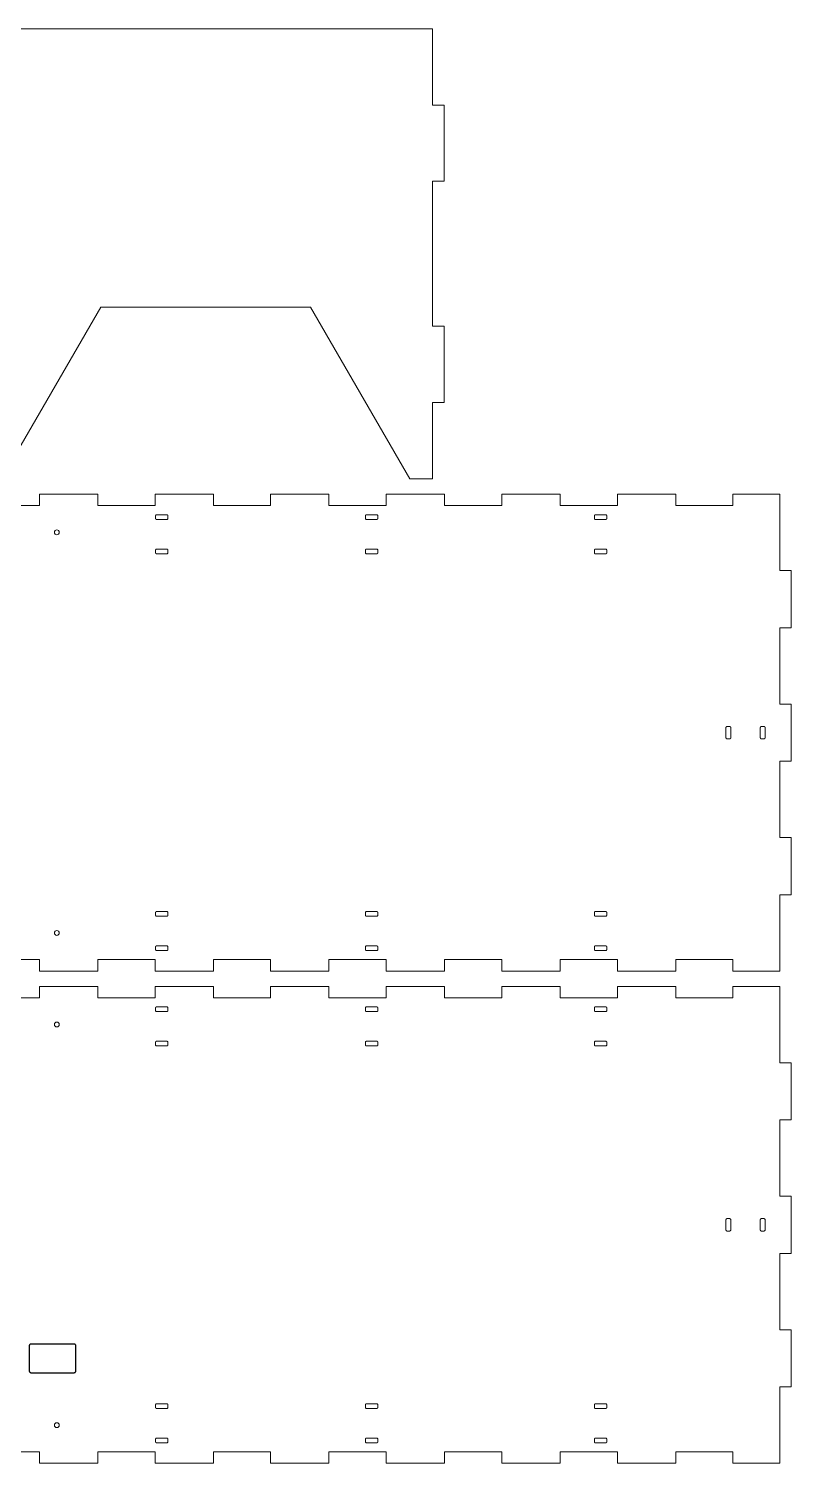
# Model space of a CAD drawing. Header units: millimetres. Extents: x 0 to 3016, y 0 to 1516.
# Drawn here: x 2616 to 3016, y 0 to 752 of the extents above; entities that cross this region are included whole.
import ezdxf

# ---------------------------------------------------------------- set-up
doc = ezdxf.new("R2010")
doc.units = ezdxf.units.MM
doc.layers.add('CORTE', color=1, linetype='Continuous', lineweight=0)

msp = doc.modelspace()

# ---------------------------------------------------------------- linework, layer by layer
at = {"layer": 'CORTE'}
for points in [[(2590, 516), (2602, 516), (2654, 606), (2764, 606), (2816, 516), (2828, 516), (2828, 556), (2834, 556), (2834, 596), (2828, 596), (2828, 672), (2834, 672), (2834, 712), (2828, 712), (2828, 752), (2590, 752), (2590, 712), (2584, 712), (2584, 672), (2590, 672), (2590, 596), (2584, 596), (2584, 556), (2590, 556)], [(2689.25, 496.65), (2689.246227, 496.717179), (2689.234957, 496.783513), (2689.21633, 496.848167), (2689.190581, 496.91033), (2689.158035, 496.969219), (2689.119099, 497.024094), (2689.074264, 497.074264), (2689.024094, 497.119099), (2688.969219, 497.158035), (2688.91033, 497.190581), (2688.848167, 497.21633), (2688.783513, 497.234957), (2688.717179, 497.246227), (2688.65, 497.25), (2683.35, 497.25), (2683.282821, 497.246227), (2683.216487, 497.234957), (2683.151833, 497.21633), (2683.08967, 497.190581), (2683.030781, 497.158035), (2682.975906, 497.119099), (2682.925736, 497.074264), (2682.880901, 497.024094), (2682.841965, 496.969219), (2682.809419, 496.91033), (2682.78367, 496.848167), (2682.765043, 496.783513), (2682.753773, 496.717179), (2682.75, 496.65), (2682.75, 495.35), (2682.753773, 495.282821), (2682.765043, 495.216487), (2682.78367, 495.151833), (2682.809419, 495.08967), (2682.841965, 495.030781), (2682.880901, 494.975906), (2682.925736, 494.925736), (2682.975906, 494.880901), (2683.030781, 494.841965), (2683.08967, 494.809419), (2683.151833, 494.78367), (2683.216487, 494.765043), (2683.282821, 494.753773), (2683.35, 494.75), (2688.65, 494.75), (2688.717179, 494.753773), (2688.783513, 494.765043), (2688.848167, 494.78367), (2688.91033, 494.809419), (2688.969219, 494.841965), (2689.024094, 494.880901), (2689.074264, 494.925736), (2689.119099, 494.975906), (2689.158035, 495.030781), (2689.190581, 495.08967), (2689.21633, 495.151833), (2689.234957, 495.216487), (2689.246227, 495.282821), (2689.25, 495.35)], [(2799.25, 496.65), (2799.246227, 496.717179), (2799.234957, 496.783513), (2799.21633, 496.848167), (2799.190581, 496.91033), (2799.158035, 496.969219), (2799.119099, 497.024094), (2799.074264, 497.074264), (2799.024094, 497.119099), (2798.969219, 497.158035), (2798.91033, 497.190581), (2798.848167, 497.21633), (2798.783513, 497.234957), (2798.717179, 497.246227), (2798.65, 497.25), (2793.35, 497.25), (2793.282821, 497.246227), (2793.216487, 497.234957), (2793.151833, 497.21633), (2793.08967, 497.190581), (2793.030781, 497.158035), (2792.975906, 497.119099), (2792.925736, 497.074264), (2792.880901, 497.024094), (2792.841965, 496.969219), (2792.809419, 496.91033), (2792.78367, 496.848167), (2792.765043, 496.783513), (2792.753773, 496.717179), (2792.75, 496.65), (2792.75, 495.35), (2792.753773, 495.282821), (2792.765043, 495.216487), (2792.78367, 495.151833), (2792.809419, 495.08967), (2792.841965, 495.030781), (2792.880901, 494.975906), (2792.925736, 494.925736), (2792.975906, 494.880901), (2793.030781, 494.841965), (2793.08967, 494.809419), (2793.151833, 494.78367), (2793.216487, 494.765043), (2793.282821, 494.753773), (2793.35, 494.75), (2798.65, 494.75), (2798.717179, 494.753773), (2798.783513, 494.765043), (2798.848167, 494.78367), (2798.91033, 494.809419), (2798.969219, 494.841965), (2799.024094, 494.880901), (2799.074264, 494.925736), (2799.119099, 494.975906), (2799.158035, 495.030781), (2799.190581, 495.08967), (2799.21633, 495.151833), (2799.234957, 495.216487), (2799.246227, 495.282821), (2799.25, 495.35)], [(2919.25, 496.65), (2919.246227, 496.717179), (2919.234957, 496.783513), (2919.21633, 496.848167), (2919.190581, 496.91033), (2919.158035, 496.969219), (2919.119099, 497.024094), (2919.074264, 497.074264), (2919.024094, 497.119099), (2918.969219, 497.158035), (2918.91033, 497.190581), (2918.848167, 497.21633), (2918.783513, 497.234957), (2918.717179, 497.246227), (2918.65, 497.25), (2913.35, 497.25), (2913.282821, 497.246227), (2913.216487, 497.234957), (2913.151833, 497.21633), (2913.08967, 497.190581), (2913.030781, 497.158035), (2912.975906, 497.119099), (2912.925736, 497.074264), (2912.880901, 497.024094), (2912.841965, 496.969219), (2912.809419, 496.91033), (2912.78367, 496.848167), (2912.765043, 496.783513), (2912.753773, 496.717179), (2912.75, 496.65), (2912.75, 495.35), (2912.753773, 495.282821), (2912.765043, 495.216487), (2912.78367, 495.151833), (2912.809419, 495.08967), (2912.841965, 495.030781), (2912.880901, 494.975906), (2912.925736, 494.925736), (2912.975906, 494.880901), (2913.030781, 494.841965), (2913.08967, 494.809419), (2913.151833, 494.78367), (2913.216487, 494.765043), (2913.282821, 494.753773), (2913.35, 494.75), (2918.65, 494.75), (2918.717179, 494.753773), (2918.783513, 494.765043), (2918.848167, 494.78367), (2918.91033, 494.809419), (2918.969219, 494.841965), (2919.024094, 494.880901), (2919.074264, 494.925736), (2919.119099, 494.975906), (2919.158035, 495.030781), (2919.190581, 495.08967), (2919.21633, 495.151833), (2919.234957, 495.216487), (2919.246227, 495.282821), (2919.25, 495.35)], [(2689.25, 478.65), (2689.246227, 478.717179), (2689.234957, 478.783513), (2689.21633, 478.848167), (2689.190581, 478.91033), (2689.158035, 478.969219), (2689.119099, 479.024094), (2689.074264, 479.074264), (2689.024094, 479.119099), (2688.969219, 479.158035), (2688.91033, 479.190581), (2688.848167, 479.21633), (2688.783513, 479.234957), (2688.717179, 479.246227), (2688.65, 479.25), (2683.35, 479.25), (2683.282821, 479.246227), (2683.216487, 479.234957), (2683.151833, 479.21633), (2683.08967, 479.190581), (2683.030781, 479.158035), (2682.975906, 479.119099), (2682.925736, 479.074264), (2682.880901, 479.024094), (2682.841965, 478.969219), (2682.809419, 478.91033), (2682.78367, 478.848167), (2682.765043, 478.783513), (2682.753773, 478.717179), (2682.75, 478.65), (2682.75, 477.35), (2682.753773, 477.282821), (2682.765043, 477.216487), (2682.78367, 477.151833), (2682.809419, 477.08967), (2682.841965, 477.030781), (2682.880901, 476.975906), (2682.925736, 476.925736), (2682.975906, 476.880901), (2683.030781, 476.841965), (2683.08967, 476.809419), (2683.151833, 476.78367), (2683.216487, 476.765043), (2683.282821, 476.753773), (2683.35, 476.75), (2688.65, 476.75), (2688.717179, 476.753773), (2688.783513, 476.765043), (2688.848167, 476.78367), (2688.91033, 476.809419), (2688.969219, 476.841965), (2689.024094, 476.880901), (2689.074264, 476.925736), (2689.119099, 476.975906), (2689.158035, 477.030781), (2689.190581, 477.08967), (2689.21633, 477.151833), (2689.234957, 477.216487), (2689.246227, 477.282821), (2689.25, 477.35)], [(2799.25, 478.65), (2799.246227, 478.717179), (2799.234957, 478.783513), (2799.21633, 478.848167), (2799.190581, 478.91033), (2799.158035, 478.969219), (2799.119099, 479.024094), (2799.074264, 479.074264), (2799.024094, 479.119099), (2798.969219, 479.158035), (2798.91033, 479.190581), (2798.848167, 479.21633), (2798.783513, 479.234957), (2798.717179, 479.246227), (2798.65, 479.25), (2793.35, 479.25), (2793.282821, 479.246227), (2793.216487, 479.234957), (2793.151833, 479.21633), (2793.08967, 479.190581), (2793.030781, 479.158035), (2792.975906, 479.119099), (2792.925736, 479.074264), (2792.880901, 479.024094), (2792.841965, 478.969219), (2792.809419, 478.91033), (2792.78367, 478.848167), (2792.765043, 478.783513), (2792.753773, 478.717179), (2792.75, 478.65), (2792.75, 477.35), (2792.753773, 477.282821), (2792.765043, 477.216487), (2792.78367, 477.151833), (2792.809419, 477.08967), (2792.841965, 477.030781), (2792.880901, 476.975906), (2792.925736, 476.925736), (2792.975906, 476.880901), (2793.030781, 476.841965), (2793.08967, 476.809419), (2793.151833, 476.78367), (2793.216487, 476.765043), (2793.282821, 476.753773), (2793.35, 476.75), (2798.65, 476.75), (2798.717179, 476.753773), (2798.783513, 476.765043), (2798.848167, 476.78367), (2798.91033, 476.809419), (2798.969219, 476.841965), (2799.024094, 476.880901), (2799.074264, 476.925736), (2799.119099, 476.975906), (2799.158035, 477.030781), (2799.190581, 477.08967), (2799.21633, 477.151833), (2799.234957, 477.216487), (2799.246227, 477.282821), (2799.25, 477.35)], [(2919.25, 478.65), (2919.246227, 478.717179), (2919.234957, 478.783513), (2919.21633, 478.848167), (2919.190581, 478.91033), (2919.158035, 478.969219), (2919.119099, 479.024094), (2919.074264, 479.074264), (2919.024094, 479.119099), (2918.969219, 479.158035), (2918.91033, 479.190581), (2918.848167, 479.21633), (2918.783513, 479.234957), (2918.717179, 479.246227), (2918.65, 479.25), (2913.35, 479.25), (2913.282821, 479.246227), (2913.216487, 479.234957), (2913.151833, 479.21633), (2913.08967, 479.190581), (2913.030781, 479.158035), (2912.975906, 479.119099), (2912.925736, 479.074264), (2912.880901, 479.024094), (2912.841965, 478.969219), (2912.809419, 478.91033), (2912.78367, 478.848167), (2912.765043, 478.783513), (2912.753773, 478.717179), (2912.75, 478.65), (2912.75, 477.35), (2912.753773, 477.282821), (2912.765043, 477.216487), (2912.78367, 477.151833), (2912.809419, 477.08967), (2912.841965, 477.030781), (2912.880901, 476.975906), (2912.925736, 476.925736), (2912.975906, 476.880901), (2913.030781, 476.841965), (2913.08967, 476.809419), (2913.151833, 476.78367), (2913.216487, 476.765043), (2913.282821, 476.753773), (2913.35, 476.75), (2918.65, 476.75), (2918.717179, 476.753773), (2918.783513, 476.765043), (2918.848167, 476.78367), (2918.91033, 476.809419), (2918.969219, 476.841965), (2919.024094, 476.880901), (2919.074264, 476.925736), (2919.119099, 476.975906), (2919.158035, 477.030781), (2919.190581, 477.08967), (2919.21633, 477.151833), (2919.234957, 477.216487), (2919.246227, 477.282821), (2919.25, 477.35)], [(2984.25, 385.65), (2984.246227, 385.717179), (2984.234957, 385.783513), (2984.21633, 385.848167), (2984.190581, 385.91033), (2984.158035, 385.969219), (2984.119099, 386.024094), (2984.074264, 386.074264), (2984.024094, 386.119099), (2983.969219, 386.158035), (2983.91033, 386.190581), (2983.848167, 386.21633), (2983.783513, 386.234957), (2983.717179, 386.246227), (2983.65, 386.25), (2982.35, 386.25), (2982.282821, 386.246227), (2982.216487, 386.234957), (2982.151833, 386.21633), (2982.08967, 386.190581), (2982.030781, 386.158035), (2981.975906, 386.119099), (2981.925736, 386.074264), (2981.880901, 386.024094), (2981.841965, 385.969219), (2981.809419, 385.91033), (2981.78367, 385.848167), (2981.765043, 385.783513), (2981.753773, 385.717179), (2981.75, 385.65), (2981.75, 380.35), (2981.753773, 380.282821), (2981.765043, 380.216487), (2981.78367, 380.151833), (2981.809419, 380.08967), (2981.841965, 380.030781), (2981.880901, 379.975906), (2981.925736, 379.925736), (2981.975906, 379.880901), (2982.030781, 379.841965), (2982.08967, 379.809419), (2982.151833, 379.78367), (2982.216487, 379.765043), (2982.282821, 379.753773), (2982.35, 379.75), (2983.65, 379.75), (2983.717179, 379.753773), (2983.783513, 379.765043), (2983.848167, 379.78367), (2983.91033, 379.809419), (2983.969219, 379.841965), (2984.024094, 379.880901), (2984.074264, 379.925736), (2984.119099, 379.975906), (2984.158035, 380.030781), (2984.190581, 380.08967), (2984.21633, 380.151833), (2984.234957, 380.216487), (2984.246227, 380.282821), (2984.25, 380.35)], [(3002.25, 385.65), (3002.246227, 385.717179), (3002.234957, 385.783513), (3002.21633, 385.848167), (3002.190581, 385.91033), (3002.158035, 385.969219), (3002.119099, 386.024094), (3002.074264, 386.074264), (3002.024094, 386.119099), (3001.969219, 386.158035), (3001.91033, 386.190581), (3001.848167, 386.21633), (3001.783513, 386.234957), (3001.717179, 386.246227), (3001.65, 386.25), (3000.35, 386.25), (3000.282821, 386.246227), (3000.216487, 386.234957), (3000.151833, 386.21633), (3000.08967, 386.190581), (3000.030781, 386.158035), (2999.975906, 386.119099), (2999.925736, 386.074264), (2999.880901, 386.024094), (2999.841965, 385.969219), (2999.809419, 385.91033), (2999.78367, 385.848167), (2999.765043, 385.783513), (2999.753773, 385.717179), (2999.75, 385.65), (2999.75, 380.35), (2999.753773, 380.282821), (2999.765043, 380.216487), (2999.78367, 380.151833), (2999.809419, 380.08967), (2999.841965, 380.030781), (2999.880901, 379.975906), (2999.925736, 379.925736), (2999.975906, 379.880901), (3000.030781, 379.841965), (3000.08967, 379.809419), (3000.151833, 379.78367), (3000.216487, 379.765043), (3000.282821, 379.753773), (3000.35, 379.75), (3001.65, 379.75), (3001.717179, 379.753773), (3001.783513, 379.765043), (3001.848167, 379.78367), (3001.91033, 379.809419), (3001.969219, 379.841965), (3002.024094, 379.880901), (3002.074264, 379.925736), (3002.119099, 379.975906), (3002.158035, 380.030781), (3002.190581, 380.08967), (3002.21633, 380.151833), (3002.234957, 380.216487), (3002.246227, 380.282821), (3002.25, 380.35)], [(2689.25, 288.65), (2689.246227, 288.717179), (2689.234957, 288.783513), (2689.21633, 288.848167), (2689.190581, 288.91033), (2689.158035, 288.969219), (2689.119099, 289.024094), (2689.074264, 289.074264), (2689.024094, 289.119099), (2688.969219, 289.158035), (2688.91033, 289.190581), (2688.848167, 289.21633), (2688.783513, 289.234957), (2688.717179, 289.246227), (2688.65, 289.25), (2683.35, 289.25), (2683.282821, 289.246227), (2683.216487, 289.234957), (2683.151833, 289.21633), (2683.08967, 289.190581), (2683.030781, 289.158035), (2682.975906, 289.119099), (2682.925736, 289.074264), (2682.880901, 289.024094), (2682.841965, 288.969219), (2682.809419, 288.91033), (2682.78367, 288.848167), (2682.765043, 288.783513), (2682.753773, 288.717179), (2682.75, 288.65), (2682.75, 287.35), (2682.753773, 287.282821), (2682.765043, 287.216487), (2682.78367, 287.151833), (2682.809419, 287.08967), (2682.841965, 287.030781), (2682.880901, 286.975906), (2682.925736, 286.925736), (2682.975906, 286.880901), (2683.030781, 286.841965), (2683.08967, 286.809419), (2683.151833, 286.78367), (2683.216487, 286.765043), (2683.282821, 286.753773), (2683.35, 286.75), (2688.65, 286.75), (2688.717179, 286.753773), (2688.783513, 286.765043), (2688.848167, 286.78367), (2688.91033, 286.809419), (2688.969219, 286.841965), (2689.024094, 286.880901), (2689.074264, 286.925736), (2689.119099, 286.975906), (2689.158035, 287.030781), (2689.190581, 287.08967), (2689.21633, 287.151833), (2689.234957, 287.216487), (2689.246227, 287.282821), (2689.25, 287.35)], [(2799.25, 288.65), (2799.246227, 288.717179), (2799.234957, 288.783513), (2799.21633, 288.848167), (2799.190581, 288.91033), (2799.158035, 288.969219), (2799.119099, 289.024094), (2799.074264, 289.074264), (2799.024094, 289.119099), (2798.969219, 289.158035), (2798.91033, 289.190581), (2798.848167, 289.21633), (2798.783513, 289.234957), (2798.717179, 289.246227), (2798.65, 289.25), (2793.35, 289.25), (2793.282821, 289.246227), (2793.216487, 289.234957), (2793.151833, 289.21633), (2793.08967, 289.190581), (2793.030781, 289.158035), (2792.975906, 289.119099), (2792.925736, 289.074264), (2792.880901, 289.024094), (2792.841965, 288.969219), (2792.809419, 288.91033), (2792.78367, 288.848167), (2792.765043, 288.783513), (2792.753773, 288.717179), (2792.75, 288.65), (2792.75, 287.35), (2792.753773, 287.282821), (2792.765043, 287.216487), (2792.78367, 287.151833), (2792.809419, 287.08967), (2792.841965, 287.030781), (2792.880901, 286.975906), (2792.925736, 286.925736), (2792.975906, 286.880901), (2793.030781, 286.841965), (2793.08967, 286.809419), (2793.151833, 286.78367), (2793.216487, 286.765043), (2793.282821, 286.753773), (2793.35, 286.75), (2798.65, 286.75), (2798.717179, 286.753773), (2798.783513, 286.765043), (2798.848167, 286.78367), (2798.91033, 286.809419), (2798.969219, 286.841965), (2799.024094, 286.880901), (2799.074264, 286.925736), (2799.119099, 286.975906), (2799.158035, 287.030781), (2799.190581, 287.08967), (2799.21633, 287.151833), (2799.234957, 287.216487), (2799.246227, 287.282821), (2799.25, 287.35)], [(2919.25, 288.65), (2919.246227, 288.717179), (2919.234957, 288.783513), (2919.21633, 288.848167), (2919.190581, 288.91033), (2919.158035, 288.969219), (2919.119099, 289.024094), (2919.074264, 289.074264), (2919.024094, 289.119099), (2918.969219, 289.158035), (2918.91033, 289.190581), (2918.848167, 289.21633), (2918.783513, 289.234957), (2918.717179, 289.246227), (2918.65, 289.25), (2913.35, 289.25), (2913.282821, 289.246227), (2913.216487, 289.234957), (2913.151833, 289.21633), (2913.08967, 289.190581), (2913.030781, 289.158035), (2912.975906, 289.119099), (2912.925736, 289.074264), (2912.880901, 289.024094), (2912.841965, 288.969219), (2912.809419, 288.91033), (2912.78367, 288.848167), (2912.765043, 288.783513), (2912.753773, 288.717179), (2912.75, 288.65), (2912.75, 287.35), (2912.753773, 287.282821), (2912.765043, 287.216487), (2912.78367, 287.151833), (2912.809419, 287.08967), (2912.841965, 287.030781), (2912.880901, 286.975906), (2912.925736, 286.925736), (2912.975906, 286.880901), (2913.030781, 286.841965), (2913.08967, 286.809419), (2913.151833, 286.78367), (2913.216487, 286.765043), (2913.282821, 286.753773), (2913.35, 286.75), (2918.65, 286.75), (2918.717179, 286.753773), (2918.783513, 286.765043), (2918.848167, 286.78367), (2918.91033, 286.809419), (2918.969219, 286.841965), (2919.024094, 286.880901), (2919.074264, 286.925736), (2919.119099, 286.975906), (2919.158035, 287.030781), (2919.190581, 287.08967), (2919.21633, 287.151833), (2919.234957, 287.216487), (2919.246227, 287.282821), (2919.25, 287.35)], [(2689.25, 270.65), (2689.246227, 270.717179), (2689.234957, 270.783513), (2689.21633, 270.848167), (2689.190581, 270.91033), (2689.158035, 270.969219), (2689.119099, 271.024094), (2689.074264, 271.074264), (2689.024094, 271.119099), (2688.969219, 271.158035), (2688.91033, 271.190581), (2688.848167, 271.21633), (2688.783513, 271.234957), (2688.717179, 271.246227), (2688.65, 271.25), (2683.35, 271.25), (2683.282821, 271.246227), (2683.216487, 271.234957), (2683.151833, 271.21633), (2683.08967, 271.190581), (2683.030781, 271.158035), (2682.975906, 271.119099), (2682.925736, 271.074264), (2682.880901, 271.024094), (2682.841965, 270.969219), (2682.809419, 270.91033), (2682.78367, 270.848167), (2682.765043, 270.783513), (2682.753773, 270.717179), (2682.75, 270.65), (2682.75, 269.35), (2682.753773, 269.282821), (2682.765043, 269.216487), (2682.78367, 269.151833), (2682.809419, 269.08967), (2682.841965, 269.030781), (2682.880901, 268.975906), (2682.925736, 268.925736), (2682.975906, 268.880901), (2683.030781, 268.841965), (2683.08967, 268.809419), (2683.151833, 268.78367), (2683.216487, 268.765043), (2683.282821, 268.753773), (2683.35, 268.75), (2688.65, 268.75), (2688.717179, 268.753773), (2688.783513, 268.765043), (2688.848167, 268.78367), (2688.91033, 268.809419), (2688.969219, 268.841965), (2689.024094, 268.880901), (2689.074264, 268.925736), (2689.119099, 268.975906), (2689.158035, 269.030781), (2689.190581, 269.08967), (2689.21633, 269.151833), (2689.234957, 269.216487), (2689.246227, 269.282821), (2689.25, 269.35)], [(2799.25, 270.65), (2799.246227, 270.717179), (2799.234957, 270.783513), (2799.21633, 270.848167), (2799.190581, 270.91033), (2799.158035, 270.969219), (2799.119099, 271.024094), (2799.074264, 271.074264), (2799.024094, 271.119099), (2798.969219, 271.158035), (2798.91033, 271.190581), (2798.848167, 271.21633), (2798.783513, 271.234957), (2798.717179, 271.246227), (2798.65, 271.25), (2793.35, 271.25), (2793.282821, 271.246227), (2793.216487, 271.234957), (2793.151833, 271.21633), (2793.08967, 271.190581), (2793.030781, 271.158035), (2792.975906, 271.119099), (2792.925736, 271.074264), (2792.880901, 271.024094), (2792.841965, 270.969219), (2792.809419, 270.91033), (2792.78367, 270.848167), (2792.765043, 270.783513), (2792.753773, 270.717179), (2792.75, 270.65), (2792.75, 269.35), (2792.753773, 269.282821), (2792.765043, 269.216487), (2792.78367, 269.151833), (2792.809419, 269.08967), (2792.841965, 269.030781), (2792.880901, 268.975906), (2792.925736, 268.925736), (2792.975906, 268.880901), (2793.030781, 268.841965), (2793.08967, 268.809419), (2793.151833, 268.78367), (2793.216487, 268.765043), (2793.282821, 268.753773), (2793.35, 268.75), (2798.65, 268.75), (2798.717179, 268.753773), (2798.783513, 268.765043), (2798.848167, 268.78367), (2798.91033, 268.809419), (2798.969219, 268.841965), (2799.024094, 268.880901), (2799.074264, 268.925736), (2799.119099, 268.975906), (2799.158035, 269.030781), (2799.190581, 269.08967), (2799.21633, 269.151833), (2799.234957, 269.216487), (2799.246227, 269.282821), (2799.25, 269.35)], [(2919.25, 270.65), (2919.246227, 270.717179), (2919.234957, 270.783513), (2919.21633, 270.848167), (2919.190581, 270.91033), (2919.158035, 270.969219), (2919.119099, 271.024094), (2919.074264, 271.074264), (2919.024094, 271.119099), (2918.969219, 271.158035), (2918.91033, 271.190581), (2918.848167, 271.21633), (2918.783513, 271.234957), (2918.717179, 271.246227), (2918.65, 271.25), (2913.35, 271.25), (2913.282821, 271.246227), (2913.216487, 271.234957), (2913.151833, 271.21633), (2913.08967, 271.190581), (2913.030781, 271.158035), (2912.975906, 271.119099), (2912.925736, 271.074264), (2912.880901, 271.024094), (2912.841965, 270.969219), (2912.809419, 270.91033), (2912.78367, 270.848167), (2912.765043, 270.783513), (2912.753773, 270.717179), (2912.75, 270.65), (2912.75, 269.35), (2912.753773, 269.282821), (2912.765043, 269.216487), (2912.78367, 269.151833), (2912.809419, 269.08967), (2912.841965, 269.030781), (2912.880901, 268.975906), (2912.925736, 268.925736), (2912.975906, 268.880901), (2913.030781, 268.841965), (2913.08967, 268.809419), (2913.151833, 268.78367), (2913.216487, 268.765043), (2913.282821, 268.753773), (2913.35, 268.75), (2918.65, 268.75), (2918.717179, 268.753773), (2918.783513, 268.765043), (2918.848167, 268.78367), (2918.91033, 268.809419), (2918.969219, 268.841965), (2919.024094, 268.880901), (2919.074264, 268.925736), (2919.119099, 268.975906), (2919.158035, 269.030781), (2919.190581, 269.08967), (2919.21633, 269.151833), (2919.234957, 269.216487), (2919.246227, 269.282821), (2919.25, 269.35)], [(2689.25, 238.65), (2689.246227, 238.717179), (2689.234957, 238.783513), (2689.21633, 238.848167), (2689.190581, 238.91033), (2689.158035, 238.969219), (2689.119099, 239.024094), (2689.074264, 239.074264), (2689.024094, 239.119099), (2688.969219, 239.158035), (2688.91033, 239.190581), (2688.848167, 239.21633), (2688.783513, 239.234957), (2688.717179, 239.246227), (2688.65, 239.25), (2683.35, 239.25), (2683.282821, 239.246227), (2683.216487, 239.234957), (2683.151833, 239.21633), (2683.08967, 239.190581), (2683.030781, 239.158035), (2682.975906, 239.119099), (2682.925736, 239.074264), (2682.880901, 239.024094), (2682.841965, 238.969219), (2682.809419, 238.91033), (2682.78367, 238.848167), (2682.765043, 238.783513), (2682.753773, 238.717179), (2682.75, 238.65), (2682.75, 237.35), (2682.753773, 237.282821), (2682.765043, 237.216487), (2682.78367, 237.151833), (2682.809419, 237.08967), (2682.841965, 237.030781), (2682.880901, 236.975906), (2682.925736, 236.925736), (2682.975906, 236.880901), (2683.030781, 236.841965), (2683.08967, 236.809419), (2683.151833, 236.78367), (2683.216487, 236.765043), (2683.282821, 236.753773), (2683.35, 236.75), (2688.65, 236.75), (2688.717179, 236.753773), (2688.783513, 236.765043), (2688.848167, 236.78367), (2688.91033, 236.809419), (2688.969219, 236.841965), (2689.024094, 236.880901), (2689.074264, 236.925736), (2689.119099, 236.975906), (2689.158035, 237.030781), (2689.190581, 237.08967), (2689.21633, 237.151833), (2689.234957, 237.216487), (2689.246227, 237.282821), (2689.25, 237.35)], [(2799.25, 238.65), (2799.246227, 238.717179), (2799.234957, 238.783513), (2799.21633, 238.848167), (2799.190581, 238.91033), (2799.158035, 238.969219), (2799.119099, 239.024094), (2799.074264, 239.074264), (2799.024094, 239.119099), (2798.969219, 239.158035), (2798.91033, 239.190581), (2798.848167, 239.21633), (2798.783513, 239.234957), (2798.717179, 239.246227), (2798.65, 239.25), (2793.35, 239.25), (2793.282821, 239.246227), (2793.216487, 239.234957), (2793.151833, 239.21633), (2793.08967, 239.190581), (2793.030781, 239.158035), (2792.975906, 239.119099), (2792.925736, 239.074264), (2792.880901, 239.024094), (2792.841965, 238.969219), (2792.809419, 238.91033), (2792.78367, 238.848167), (2792.765043, 238.783513), (2792.753773, 238.717179), (2792.75, 238.65), (2792.75, 237.35), (2792.753773, 237.282821), (2792.765043, 237.216487), (2792.78367, 237.151833), (2792.809419, 237.08967), (2792.841965, 237.030781), (2792.880901, 236.975906), (2792.925736, 236.925736), (2792.975906, 236.880901), (2793.030781, 236.841965), (2793.08967, 236.809419), (2793.151833, 236.78367), (2793.216487, 236.765043), (2793.282821, 236.753773), (2793.35, 236.75), (2798.65, 236.75), (2798.717179, 236.753773), (2798.783513, 236.765043), (2798.848167, 236.78367), (2798.91033, 236.809419), (2798.969219, 236.841965), (2799.024094, 236.880901), (2799.074264, 236.925736), (2799.119099, 236.975906), (2799.158035, 237.030781), (2799.190581, 237.08967), (2799.21633, 237.151833), (2799.234957, 237.216487), (2799.246227, 237.282821), (2799.25, 237.35)], [(2919.25, 238.65), (2919.246227, 238.717179), (2919.234957, 238.783513), (2919.21633, 238.848167), (2919.190581, 238.91033), (2919.158035, 238.969219), (2919.119099, 239.024094), (2919.074264, 239.074264), (2919.024094, 239.119099), (2918.969219, 239.158035), (2918.91033, 239.190581), (2918.848167, 239.21633), (2918.783513, 239.234957), (2918.717179, 239.246227), (2918.65, 239.25), (2913.35, 239.25), (2913.282821, 239.246227), (2913.216487, 239.234957), (2913.151833, 239.21633), (2913.08967, 239.190581), (2913.030781, 239.158035), (2912.975906, 239.119099), (2912.925736, 239.074264), (2912.880901, 239.024094), (2912.841965, 238.969219), (2912.809419, 238.91033), (2912.78367, 238.848167), (2912.765043, 238.783513), (2912.753773, 238.717179), (2912.75, 238.65), (2912.75, 237.35), (2912.753773, 237.282821), (2912.765043, 237.216487), (2912.78367, 237.151833), (2912.809419, 237.08967), (2912.841965, 237.030781), (2912.880901, 236.975906), (2912.925736, 236.925736), (2912.975906, 236.880901), (2913.030781, 236.841965), (2913.08967, 236.809419), (2913.151833, 236.78367), (2913.216487, 236.765043), (2913.282821, 236.753773), (2913.35, 236.75), (2918.65, 236.75), (2918.717179, 236.753773), (2918.783513, 236.765043), (2918.848167, 236.78367), (2918.91033, 236.809419), (2918.969219, 236.841965), (2919.024094, 236.880901), (2919.074264, 236.925736), (2919.119099, 236.975906), (2919.158035, 237.030781), (2919.190581, 237.08967), (2919.21633, 237.151833), (2919.234957, 237.216487), (2919.246227, 237.282821), (2919.25, 237.35)], [(2689.25, 220.65), (2689.246227, 220.717179), (2689.234957, 220.783513), (2689.21633, 220.848167), (2689.190581, 220.91033), (2689.158035, 220.969219), (2689.119099, 221.024094), (2689.074264, 221.074264), (2689.024094, 221.119099), (2688.969219, 221.158035), (2688.91033, 221.190581), (2688.848167, 221.21633), (2688.783513, 221.234957), (2688.717179, 221.246227), (2688.65, 221.25), (2683.35, 221.25), (2683.282821, 221.246227), (2683.216487, 221.234957), (2683.151833, 221.21633), (2683.08967, 221.190581), (2683.030781, 221.158035), (2682.975906, 221.119099), (2682.925736, 221.074264), (2682.880901, 221.024094), (2682.841965, 220.969219), (2682.809419, 220.91033), (2682.78367, 220.848167), (2682.765043, 220.783513), (2682.753773, 220.717179), (2682.75, 220.65), (2682.75, 219.35), (2682.753773, 219.282821), (2682.765043, 219.216487), (2682.78367, 219.151833), (2682.809419, 219.08967), (2682.841965, 219.030781), (2682.880901, 218.975906), (2682.925736, 218.925736), (2682.975906, 218.880901), (2683.030781, 218.841965), (2683.08967, 218.809419), (2683.151833, 218.78367), (2683.216487, 218.765043), (2683.282821, 218.753773), (2683.35, 218.75), (2688.65, 218.75), (2688.717179, 218.753773), (2688.783513, 218.765043), (2688.848167, 218.78367), (2688.91033, 218.809419), (2688.969219, 218.841965), (2689.024094, 218.880901), (2689.074264, 218.925736), (2689.119099, 218.975906), (2689.158035, 219.030781), (2689.190581, 219.08967), (2689.21633, 219.151833), (2689.234957, 219.216487), (2689.246227, 219.282821), (2689.25, 219.35)], [(2799.25, 220.65), (2799.246227, 220.717179), (2799.234957, 220.783513), (2799.21633, 220.848167), (2799.190581, 220.91033), (2799.158035, 220.969219), (2799.119099, 221.024094), (2799.074264, 221.074264), (2799.024094, 221.119099), (2798.969219, 221.158035), (2798.91033, 221.190581), (2798.848167, 221.21633), (2798.783513, 221.234957), (2798.717179, 221.246227), (2798.65, 221.25), (2793.35, 221.25), (2793.282821, 221.246227), (2793.216487, 221.234957), (2793.151833, 221.21633), (2793.08967, 221.190581), (2793.030781, 221.158035), (2792.975906, 221.119099), (2792.925736, 221.074264), (2792.880901, 221.024094), (2792.841965, 220.969219), (2792.809419, 220.91033), (2792.78367, 220.848167), (2792.765043, 220.783513), (2792.753773, 220.717179), (2792.75, 220.65), (2792.75, 219.35), (2792.753773, 219.282821), (2792.765043, 219.216487), (2792.78367, 219.151833), (2792.809419, 219.08967), (2792.841965, 219.030781), (2792.880901, 218.975906), (2792.925736, 218.925736), (2792.975906, 218.880901), (2793.030781, 218.841965), (2793.08967, 218.809419), (2793.151833, 218.78367), (2793.216487, 218.765043), (2793.282821, 218.753773), (2793.35, 218.75), (2798.65, 218.75), (2798.717179, 218.753773), (2798.783513, 218.765043), (2798.848167, 218.78367), (2798.91033, 218.809419), (2798.969219, 218.841965), (2799.024094, 218.880901), (2799.074264, 218.925736), (2799.119099, 218.975906), (2799.158035, 219.030781), (2799.190581, 219.08967), (2799.21633, 219.151833), (2799.234957, 219.216487), (2799.246227, 219.282821), (2799.25, 219.35)], [(2919.25, 220.65), (2919.246227, 220.717179), (2919.234957, 220.783513), (2919.21633, 220.848167), (2919.190581, 220.91033), (2919.158035, 220.969219), (2919.119099, 221.024094), (2919.074264, 221.074264), (2919.024094, 221.119099), (2918.969219, 221.158035), (2918.91033, 221.190581), (2918.848167, 221.21633), (2918.783513, 221.234957), (2918.717179, 221.246227), (2918.65, 221.25), (2913.35, 221.25), (2913.282821, 221.246227), (2913.216487, 221.234957), (2913.151833, 221.21633), (2913.08967, 221.190581), (2913.030781, 221.158035), (2912.975906, 221.119099), (2912.925736, 221.074264), (2912.880901, 221.024094), (2912.841965, 220.969219), (2912.809419, 220.91033), (2912.78367, 220.848167), (2912.765043, 220.783513), (2912.753773, 220.717179), (2912.75, 220.65), (2912.75, 219.35), (2912.753773, 219.282821), (2912.765043, 219.216487), (2912.78367, 219.151833), (2912.809419, 219.08967), (2912.841965, 219.030781), (2912.880901, 218.975906), (2912.925736, 218.925736), (2912.975906, 218.880901), (2913.030781, 218.841965), (2913.08967, 218.809419), (2913.151833, 218.78367), (2913.216487, 218.765043), (2913.282821, 218.753773), (2913.35, 218.75), (2918.65, 218.75), (2918.717179, 218.753773), (2918.783513, 218.765043), (2918.848167, 218.78367), (2918.91033, 218.809419), (2918.969219, 218.841965), (2919.024094, 218.880901), (2919.074264, 218.925736), (2919.119099, 218.975906), (2919.158035, 219.030781), (2919.190581, 219.08967), (2919.21633, 219.151833), (2919.234957, 219.216487), (2919.246227, 219.282821), (2919.25, 219.35)], [(2984.25, 127.65), (2984.246227, 127.717179), (2984.234957, 127.783513), (2984.21633, 127.848167), (2984.190581, 127.91033), (2984.158035, 127.969219), (2984.119099, 128.024094), (2984.074264, 128.074264), (2984.024094, 128.119099), (2983.969219, 128.158035), (2983.91033, 128.190581), (2983.848167, 128.21633), (2983.783513, 128.234957), (2983.717179, 128.246227), (2983.65, 128.25), (2982.35, 128.25), (2982.282821, 128.246227), (2982.216487, 128.234957), (2982.151833, 128.21633), (2982.08967, 128.190581), (2982.030781, 128.158035), (2981.975906, 128.119099), (2981.925736, 128.074264), (2981.880901, 128.024094), (2981.841965, 127.969219), (2981.809419, 127.91033), (2981.78367, 127.848167), (2981.765043, 127.783513), (2981.753773, 127.717179), (2981.75, 127.65), (2981.75, 122.35), (2981.753773, 122.282821), (2981.765043, 122.216487), (2981.78367, 122.151833), (2981.809419, 122.08967), (2981.841965, 122.030781), (2981.880901, 121.975906), (2981.925736, 121.925736), (2981.975906, 121.880901), (2982.030781, 121.841965), (2982.08967, 121.809419), (2982.151833, 121.78367), (2982.216487, 121.765043), (2982.282821, 121.753773), (2982.35, 121.75), (2983.65, 121.75), (2983.717179, 121.753773), (2983.783513, 121.765043), (2983.848167, 121.78367), (2983.91033, 121.809419), (2983.969219, 121.841965), (2984.024094, 121.880901), (2984.074264, 121.925736), (2984.119099, 121.975906), (2984.158035, 122.030781), (2984.190581, 122.08967), (2984.21633, 122.151833), (2984.234957, 122.216487), (2984.246227, 122.282821), (2984.25, 122.35)], [(3002.25, 127.65), (3002.246227, 127.717179), (3002.234957, 127.783513), (3002.21633, 127.848167), (3002.190581, 127.91033), (3002.158035, 127.969219), (3002.119099, 128.024094), (3002.074264, 128.074264), (3002.024094, 128.119099), (3001.969219, 128.158035), (3001.91033, 128.190581), (3001.848167, 128.21633), (3001.783513, 128.234957), (3001.717179, 128.246227), (3001.65, 128.25), (3000.35, 128.25), (3000.282821, 128.246227), (3000.216487, 128.234957), (3000.151833, 128.21633), (3000.08967, 128.190581), (3000.030781, 128.158035), (2999.975906, 128.119099), (2999.925736, 128.074264), (2999.880901, 128.024094), (2999.841965, 127.969219), (2999.809419, 127.91033), (2999.78367, 127.848167), (2999.765043, 127.783513), (2999.753773, 127.717179), (2999.75, 127.65), (2999.75, 122.35), (2999.753773, 122.282821), (2999.765043, 122.216487), (2999.78367, 122.151833), (2999.809419, 122.08967), (2999.841965, 122.030781), (2999.880901, 121.975906), (2999.925736, 121.925736), (2999.975906, 121.880901), (3000.030781, 121.841965), (3000.08967, 121.809419), (3000.151833, 121.78367), (3000.216487, 121.765043), (3000.282821, 121.753773), (3000.35, 121.75), (3001.65, 121.75), (3001.717179, 121.753773), (3001.783513, 121.765043), (3001.848167, 121.78367), (3001.91033, 121.809419), (3001.969219, 121.841965), (3002.024094, 121.880901), (3002.074264, 121.925736), (3002.119099, 121.975906), (3002.158035, 122.030781), (3002.190581, 122.08967), (3002.21633, 122.151833), (3002.234957, 122.216487), (3002.246227, 122.282821), (3002.25, 122.35)], [(2689.25, 30.65), (2689.246227, 30.717179), (2689.234957, 30.783513), (2689.21633, 30.848167), (2689.190581, 30.91033), (2689.158035, 30.969219), (2689.119099, 31.024094), (2689.074264, 31.074264), (2689.024094, 31.119099), (2688.969219, 31.158035), (2688.91033, 31.190581), (2688.848167, 31.21633), (2688.783513, 31.234957), (2688.717179, 31.246227), (2688.65, 31.25), (2683.35, 31.25), (2683.282821, 31.246227), (2683.216487, 31.234957), (2683.151833, 31.21633), (2683.08967, 31.190581), (2683.030781, 31.158035), (2682.975906, 31.119099), (2682.925736, 31.074264), (2682.880901, 31.024094), (2682.841965, 30.969219), (2682.809419, 30.91033), (2682.78367, 30.848167), (2682.765043, 30.783513), (2682.753773, 30.717179), (2682.75, 30.65), (2682.75, 29.35), (2682.753773, 29.282821), (2682.765043, 29.216487), (2682.78367, 29.151833), (2682.809419, 29.08967), (2682.841965, 29.030781), (2682.880901, 28.975906), (2682.925736, 28.925736), (2682.975906, 28.880901), (2683.030781, 28.841965), (2683.08967, 28.809419), (2683.151833, 28.78367), (2683.216487, 28.765043), (2683.282821, 28.753773), (2683.35, 28.75), (2688.65, 28.75), (2688.717179, 28.753773), (2688.783513, 28.765043), (2688.848167, 28.78367), (2688.91033, 28.809419), (2688.969219, 28.841965), (2689.024094, 28.880901), (2689.074264, 28.925736), (2689.119099, 28.975906), (2689.158035, 29.030781), (2689.190581, 29.08967), (2689.21633, 29.151833), (2689.234957, 29.216487), (2689.246227, 29.282821), (2689.25, 29.35)], [(2799.25, 30.65), (2799.246227, 30.717179), (2799.234957, 30.783513), (2799.21633, 30.848167), (2799.190581, 30.91033), (2799.158035, 30.969219), (2799.119099, 31.024094), (2799.074264, 31.074264), (2799.024094, 31.119099), (2798.969219, 31.158035), (2798.91033, 31.190581), (2798.848167, 31.21633), (2798.783513, 31.234957), (2798.717179, 31.246227), (2798.65, 31.25), (2793.35, 31.25), (2793.282821, 31.246227), (2793.216487, 31.234957), (2793.151833, 31.21633), (2793.08967, 31.190581), (2793.030781, 31.158035), (2792.975906, 31.119099), (2792.925736, 31.074264), (2792.880901, 31.024094), (2792.841965, 30.969219), (2792.809419, 30.91033), (2792.78367, 30.848167), (2792.765043, 30.783513), (2792.753773, 30.717179), (2792.75, 30.65), (2792.75, 29.35), (2792.753773, 29.282821), (2792.765043, 29.216487), (2792.78367, 29.151833), (2792.809419, 29.08967), (2792.841965, 29.030781), (2792.880901, 28.975906), (2792.925736, 28.925736), (2792.975906, 28.880901), (2793.030781, 28.841965), (2793.08967, 28.809419), (2793.151833, 28.78367), (2793.216487, 28.765043), (2793.282821, 28.753773), (2793.35, 28.75), (2798.65, 28.75), (2798.717179, 28.753773), (2798.783513, 28.765043), (2798.848167, 28.78367), (2798.91033, 28.809419), (2798.969219, 28.841965), (2799.024094, 28.880901), (2799.074264, 28.925736), (2799.119099, 28.975906), (2799.158035, 29.030781), (2799.190581, 29.08967), (2799.21633, 29.151833), (2799.234957, 29.216487), (2799.246227, 29.282821), (2799.25, 29.35)], [(2919.25, 30.65), (2919.246227, 30.717179), (2919.234957, 30.783513), (2919.21633, 30.848167), (2919.190581, 30.91033), (2919.158035, 30.969219), (2919.119099, 31.024094), (2919.074264, 31.074264), (2919.024094, 31.119099), (2918.969219, 31.158035), (2918.91033, 31.190581), (2918.848167, 31.21633), (2918.783513, 31.234957), (2918.717179, 31.246227), (2918.65, 31.25), (2913.35, 31.25), (2913.282821, 31.246227), (2913.216487, 31.234957), (2913.151833, 31.21633), (2913.08967, 31.190581), (2913.030781, 31.158035), (2912.975906, 31.119099), (2912.925736, 31.074264), (2912.880901, 31.024094), (2912.841965, 30.969219), (2912.809419, 30.91033), (2912.78367, 30.848167), (2912.765043, 30.783513), (2912.753773, 30.717179), (2912.75, 30.65), (2912.75, 29.35), (2912.753773, 29.282821), (2912.765043, 29.216487), (2912.78367, 29.151833), (2912.809419, 29.08967), (2912.841965, 29.030781), (2912.880901, 28.975906), (2912.925736, 28.925736), (2912.975906, 28.880901), (2913.030781, 28.841965), (2913.08967, 28.809419), (2913.151833, 28.78367), (2913.216487, 28.765043), (2913.282821, 28.753773), (2913.35, 28.75), (2918.65, 28.75), (2918.717179, 28.753773), (2918.783513, 28.765043), (2918.848167, 28.78367), (2918.91033, 28.809419), (2918.969219, 28.841965), (2919.024094, 28.880901), (2919.074264, 28.925736), (2919.119099, 28.975906), (2919.158035, 29.030781), (2919.190581, 29.08967), (2919.21633, 29.151833), (2919.234957, 29.216487), (2919.246227, 29.282821), (2919.25, 29.35)], [(2689.25, 12.65), (2689.246227, 12.717179), (2689.234957, 12.783513), (2689.21633, 12.848167), (2689.190581, 12.91033), (2689.158035, 12.969219), (2689.119099, 13.024094), (2689.074264, 13.074264), (2689.024094, 13.119099), (2688.969219, 13.158035), (2688.91033, 13.190581), (2688.848167, 13.21633), (2688.783513, 13.234957), (2688.717179, 13.246227), (2688.65, 13.25), (2683.35, 13.25), (2683.282821, 13.246227), (2683.216487, 13.234957), (2683.151833, 13.21633), (2683.08967, 13.190581), (2683.030781, 13.158035), (2682.975906, 13.119099), (2682.925736, 13.074264), (2682.880901, 13.024094), (2682.841965, 12.969219), (2682.809419, 12.91033), (2682.78367, 12.848167), (2682.765043, 12.783513), (2682.753773, 12.717179), (2682.75, 12.65), (2682.75, 11.35), (2682.753773, 11.282821), (2682.765043, 11.216487), (2682.78367, 11.151833), (2682.809419, 11.08967), (2682.841965, 11.030781), (2682.880901, 10.975906), (2682.925736, 10.925736), (2682.975906, 10.880901), (2683.030781, 10.841965), (2683.08967, 10.809419), (2683.151833, 10.78367), (2683.216487, 10.765043), (2683.282821, 10.753773), (2683.35, 10.75), (2688.65, 10.75), (2688.717179, 10.753773), (2688.783513, 10.765043), (2688.848167, 10.78367), (2688.91033, 10.809419), (2688.969219, 10.841965), (2689.024094, 10.880901), (2689.074264, 10.925736), (2689.119099, 10.975906), (2689.158035, 11.030781), (2689.190581, 11.08967), (2689.21633, 11.151833), (2689.234957, 11.216487), (2689.246227, 11.282821), (2689.25, 11.35)], [(2799.25, 12.65), (2799.246227, 12.717179), (2799.234957, 12.783513), (2799.21633, 12.848167), (2799.190581, 12.91033), (2799.158035, 12.969219), (2799.119099, 13.024094), (2799.074264, 13.074264), (2799.024094, 13.119099), (2798.969219, 13.158035), (2798.91033, 13.190581), (2798.848167, 13.21633), (2798.783513, 13.234957), (2798.717179, 13.246227), (2798.65, 13.25), (2793.35, 13.25), (2793.282821, 13.246227), (2793.216487, 13.234957), (2793.151833, 13.21633), (2793.08967, 13.190581), (2793.030781, 13.158035), (2792.975906, 13.119099), (2792.925736, 13.074264), (2792.880901, 13.024094), (2792.841965, 12.969219), (2792.809419, 12.91033), (2792.78367, 12.848167), (2792.765043, 12.783513), (2792.753773, 12.717179), (2792.75, 12.65), (2792.75, 11.35), (2792.753773, 11.282821), (2792.765043, 11.216487), (2792.78367, 11.151833), (2792.809419, 11.08967), (2792.841965, 11.030781), (2792.880901, 10.975906), (2792.925736, 10.925736), (2792.975906, 10.880901), (2793.030781, 10.841965), (2793.08967, 10.809419), (2793.151833, 10.78367), (2793.216487, 10.765043), (2793.282821, 10.753773), (2793.35, 10.75), (2798.65, 10.75), (2798.717179, 10.753773), (2798.783513, 10.765043), (2798.848167, 10.78367), (2798.91033, 10.809419), (2798.969219, 10.841965), (2799.024094, 10.880901), (2799.074264, 10.925736), (2799.119099, 10.975906), (2799.158035, 11.030781), (2799.190581, 11.08967), (2799.21633, 11.151833), (2799.234957, 11.216487), (2799.246227, 11.282821), (2799.25, 11.35)], [(2919.25, 12.65), (2919.246227, 12.717179), (2919.234957, 12.783513), (2919.21633, 12.848167), (2919.190581, 12.91033), (2919.158035, 12.969219), (2919.119099, 13.024094), (2919.074264, 13.074264), (2919.024094, 13.119099), (2918.969219, 13.158035), (2918.91033, 13.190581), (2918.848167, 13.21633), (2918.783513, 13.234957), (2918.717179, 13.246227), (2918.65, 13.25), (2913.35, 13.25), (2913.282821, 13.246227), (2913.216487, 13.234957), (2913.151833, 13.21633), (2913.08967, 13.190581), (2913.030781, 13.158035), (2912.975906, 13.119099), (2912.925736, 13.074264), (2912.880901, 13.024094), (2912.841965, 12.969219), (2912.809419, 12.91033), (2912.78367, 12.848167), (2912.765043, 12.783513), (2912.753773, 12.717179), (2912.75, 12.65), (2912.75, 11.35), (2912.753773, 11.282821), (2912.765043, 11.216487), (2912.78367, 11.151833), (2912.809419, 11.08967), (2912.841965, 11.030781), (2912.880901, 10.975906), (2912.925736, 10.925736), (2912.975906, 10.880901), (2913.030781, 10.841965), (2913.08967, 10.809419), (2913.151833, 10.78367), (2913.216487, 10.765043), (2913.282821, 10.753773), (2913.35, 10.75), (2918.65, 10.75), (2918.717179, 10.753773), (2918.783513, 10.765043), (2918.848167, 10.78367), (2918.91033, 10.809419), (2918.969219, 10.841965), (2919.024094, 10.880901), (2919.074264, 10.925736), (2919.119099, 10.975906), (2919.158035, 11.030781), (2919.190581, 11.08967), (2919.21633, 11.151833), (2919.234957, 11.216487), (2919.246227, 11.282821), (2919.25, 11.35)]]:
    msp.add_lwpolyline(points, close=True, dxfattribs=at)
for points in [[(2591.882353, 264), (2621.882353, 264), (2621.882353, 258), (2652.470588, 258), (2652.470588, 264), (2682.470588, 264), (2682.470588, 258), (2713.058824, 258), (2713.058824, 264), (2743.058824, 264), (2743.058824, 258), (2773.647059, 258), (2773.647059, 264), (2803.647059, 264), (2803.647059, 258), (2834.235294, 258), (2834.235294, 264), (2864.235294, 264), (2864.235294, 258), (2894.823529, 258), (2894.823529, 264), (2924.823529, 264), (2924.823529, 258), (2955.411765, 258), (2955.411765, 264), (2985.411765, 264), (2985.411765, 258), (3010, 258), (3010, 258), (3010, 298), (3016, 298), (3016, 328), (3010, 328), (3010, 368), (3016, 368), (3016, 398), (3010, 398), (3010, 438), (3016, 438), (3016, 468), (3010, 468), (3010, 508), (2985.411765, 508), (2985.411765, 502), (2955.411765, 502), (2955.411765, 508), (2924.823529, 508), (2924.823529, 502), (2894.823529, 502), (2894.823529, 508), (2864.235294, 508), (2864.235294, 502), (2834.235294, 502), (2834.235294, 508), (2803.647059, 508), (2803.647059, 502), (2773.647059, 502), (2773.647059, 508), (2743.058824, 508), (2743.058824, 502), (2713.058824, 502), (2713.058824, 508), (2682.470588, 508), (2682.470588, 502), (2652.470588, 502), (2652.470588, 508), (2621.882353, 508), (2621.882353, 502), (2591.882353, 502)], [(2591.882353, 6), (2621.882353, 6), (2621.882353, 0), (2652.470588, 0), (2652.470588, 6), (2682.470588, 6), (2682.470588, 0), (2713.058824, 0), (2713.058824, 6), (2743.058824, 6), (2743.058824, 0), (2773.647059, 0), (2773.647059, 6), (2803.647059, 6), (2803.647059, 0), (2834.235294, 0), (2834.235294, 6), (2864.235294, 6), (2864.235294, 0), (2894.823529, 0), (2894.823529, 6), (2924.823529, 6), (2924.823529, 0), (2955.411765, 0), (2955.411765, 6), (2985.411765, 6), (2985.411765, 0), (3010, 0), (3010, 0), (3010, 40), (3016, 40), (3016, 70), (3010, 70), (3010, 110), (3016, 110), (3016, 140), (3010, 140), (3010, 180), (3016, 180), (3016, 210), (3010, 210), (3010, 250), (2985.411765, 250), (2985.411765, 244), (2955.411765, 244), (2955.411765, 250), (2924.823529, 250), (2924.823529, 244), (2894.823529, 244), (2894.823529, 250), (2864.235294, 250), (2864.235294, 244), (2834.235294, 244), (2834.235294, 250), (2803.647059, 250), (2803.647059, 244), (2773.647059, 244), (2773.647059, 250), (2743.058824, 250), (2743.058824, 244), (2713.058824, 244), (2713.058824, 250), (2682.470588, 250), (2682.470588, 244), (2652.470588, 244), (2652.470588, 250), (2621.882353, 250), (2621.882353, 244), (2591.882353, 244)]]:
    msp.add_lwpolyline(points, dxfattribs=at)
for centre in [(2631, 488), (2631, 278), (2631, 230), (2631, 20)]:
    msp.add_circle(centre, 1.25, dxfattribs=at)
at = {"layer": 'MARCAO'}
msp.add_lwpolyline([(2641, 61.5), (2640.993712, 61.611964), (2640.974928, 61.722521), (2640.943883, 61.830279), (2640.900969, 61.933884), (2640.846724, 62.032032), (2640.781831, 62.12349), (2640.707107, 62.207107), (2640.62349, 62.281831), (2640.532032, 62.346724), (2640.433884, 62.400969), (2640.330279, 62.443883), (2640.222521, 62.474928), (2640.111964, 62.493712), (2640, 62.5), (2617.5, 62.5), (2617.388036, 62.493712), (2617.277479, 62.474928), (2617.169721, 62.443883), (2617.066116, 62.400969), (2616.967968, 62.346724), (2616.87651, 62.281831), (2616.792893, 62.207107), (2616.718169, 62.12349), (2616.653276, 62.032032), (2616.599031, 61.933884), (2616.556117, 61.830279), (2616.525072, 61.722521), (2616.506288, 61.611964), (2616.5, 61.5), (2616.5, 48.5), (2616.506288, 48.388036), (2616.525072, 48.277479), (2616.556117, 48.169721), (2616.599031, 48.066116), (2616.653276, 47.967968), (2616.718169, 47.87651), (2616.792893, 47.792893), (2616.87651, 47.718169), (2616.967968, 47.653276), (2617.066116, 47.599031), (2617.169721, 47.556117), (2617.277479, 47.525072), (2617.388036, 47.506288), (2617.5, 47.5), (2640, 47.5), (2640.111964, 47.506288), (2640.222521, 47.525072), (2640.330279, 47.556117), (2640.433884, 47.599031), (2640.532032, 47.653276), (2640.62349, 47.718169), (2640.707107, 47.792893), (2640.781831, 47.87651), (2640.846724, 47.967968), (2640.900969, 48.066116), (2640.943883, 48.169721), (2640.974928, 48.277479), (2640.993712, 48.388036), (2641, 48.5)], close=True, dxfattribs=at)

doc.saveas('drawing.dxf')
